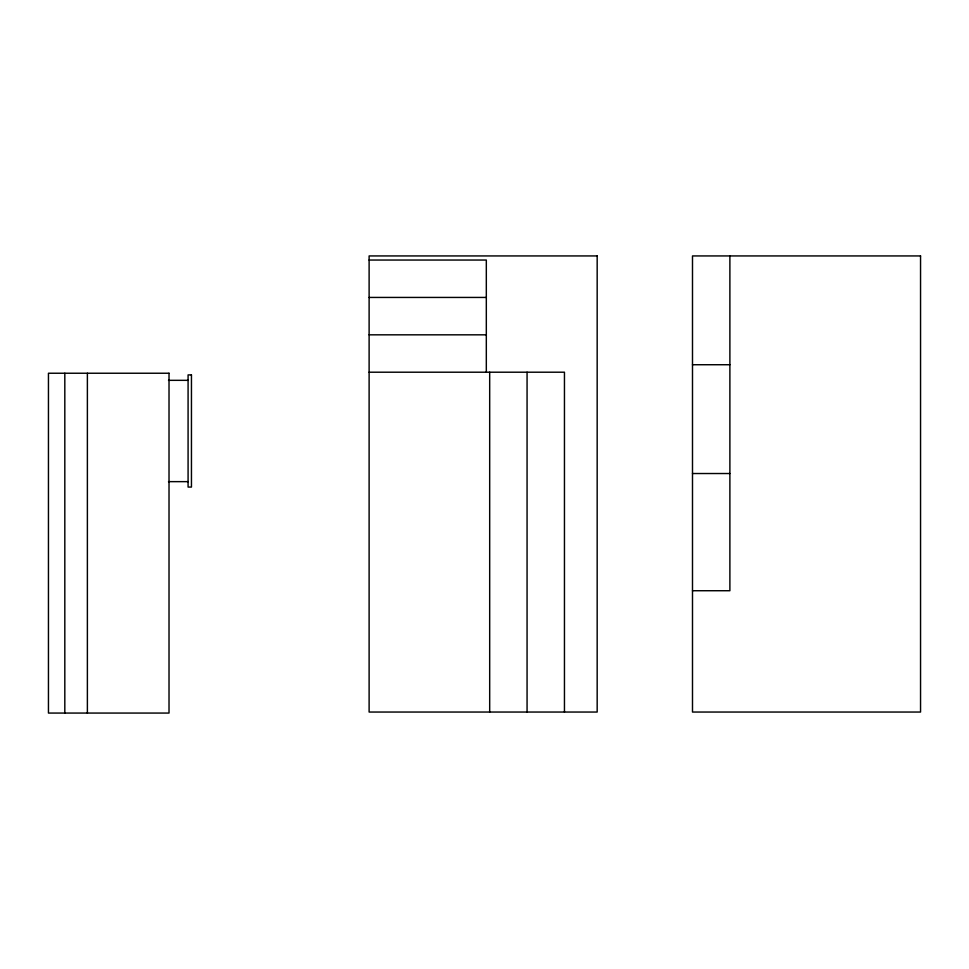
<?xml version="1.0" encoding="UTF-8"?>
<svg xmlns="http://www.w3.org/2000/svg" width="969" height="969" viewBox="0 0 969 969"><rect width="100%" height="100%" fill="white"/><g stroke="black" fill="none" stroke-linecap="round" stroke-linejoin="round"><path stroke-width="1.45" d="M369.116 260.043L486.317 260.043L486.317 372.205M369.116 297.435L486.317 297.435M369.116 334.826L486.317 334.826M692.496 364.732L729.887 364.732M369.116 372.205L564.455 372.205L564.455 712.045M168.509 380.332L188.083 380.332M692.496 473.526L729.887 473.526M168.509 481.641L188.083 481.641M692.496 590.727L729.887 590.727L729.887 255.937M527.063 372.205L527.063 712.045M489.684 372.205L489.684 712.045M87.38 373.235L87.38 713.063M64.814 373.235L64.814 713.063M597.17 255.937L369.116 255.937L369.116 712.045L597.17 712.045L597.17 255.937M920.55 255.937L692.496 255.937L692.496 712.045L920.55 712.045L920.55 255.937M169.018 373.235L48.45 373.235L48.45 713.063L169.018 713.063L169.018 373.235M191.45 374.906L188.083 374.906L188.083 487.068L191.45 487.068L191.45 374.906"/></g></svg>
